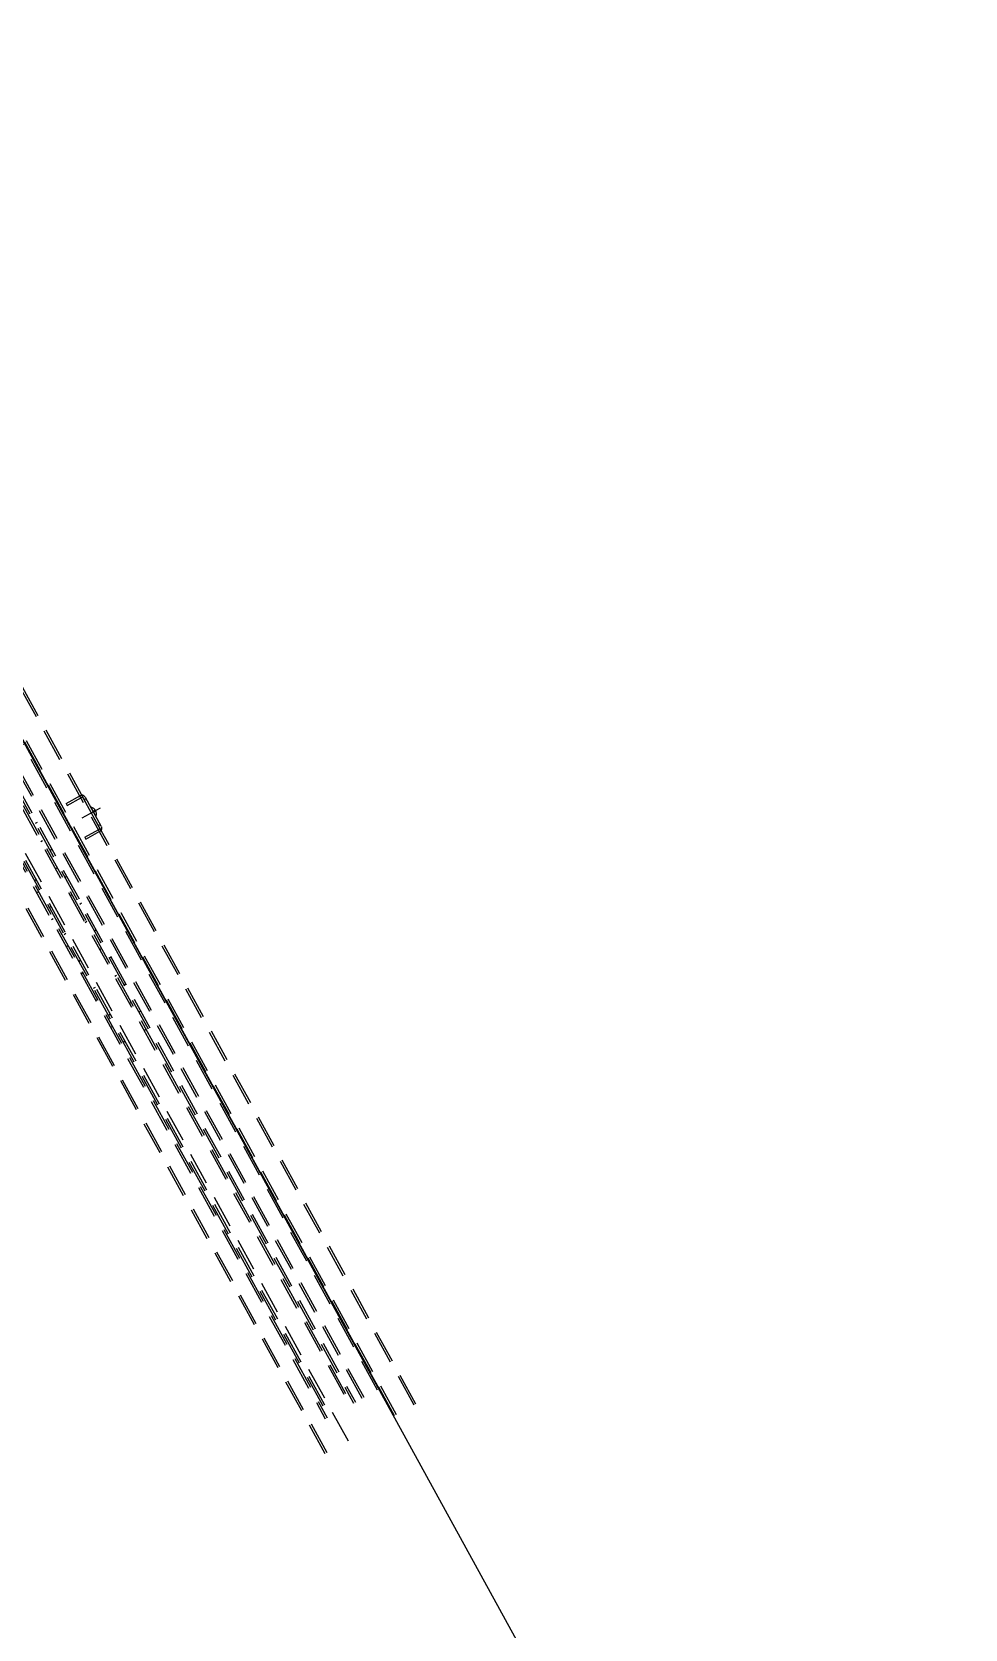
# Model space of a CAD drawing. Header units: millimetres. Extents: x 75184266 to 76346726, y -35077925 to -33679385.
# Drawn here: x 75328462 to 75329175, y -34897105 to -34895884 of the extents above; entities that cross this region are included whole.
import ezdxf

# ---------------------------------------------------------------- set-up
doc = ezdxf.new("R2010")
doc.units = ezdxf.units.MM
doc.header["$LTSCALE"] = 50
doc.header["$MEASUREMENT"] = 0
doc.linetypes.add('XR-지하3층$0$생활체육시설(최종)$0$HIDDENX2', pattern=[0.75, 0.5, -0.25])
doc.layers.add('건축', color=8, linetype='CONTINUOUS', plot=False)

msp = doc.modelspace()

# ---------------------------------------------------------------- linework, layer by layer
at = {"layer": '건축'}
msp.add_line((75326728.6, -34893280.2, 0), (75329175.4, -34897737.7, 0), dxfattribs=at)
at = {"layer": '건축', "linetype": 'XR-지하3층$0$생활체육시설(최종)$0$HIDDENX2'}
for p, q in [((75328754.4, -34896933.5, 0), (75327767.9, -34895136.4, 0)), ((75328755.8, -34896932.7, 0), (75327769.3, -34895135.7, 0)), ((75328739.5, -34896941.7, 0), (75327753, -34895144.6, 0)), ((75328740.9, -34896940.9, 0), (75327754.4, -34895143.8, 0)), ((75328704.1, -34896961.1, 0), (75327717.6, -34895164.1, 0)), ((75328686.5, -34896970.7, 0), (75327700.1, -34895173.7, 0)), ((75328687.9, -34896970, 0), (75327701.5, -34895172.9, 0)), ((75328340.5, -34896262.4, 0), (75328708.1, -34896932.1, 0)), ((75328341.9, -34896261.6, 0), (75328709.5, -34896931.3, 0)), ((75328318.9, -34896274.2, 0), (75328686.5, -34896943.9, 0)), ((75328320.3, -34896273.4, 0), (75328687.9, -34896943.2, 0)), ((75328726.4, -34896922.1, 0), (75328376.6, -34896284.8, 0)), ((75328727.8, -34896921.3, 0), (75328378, -34896284, 0)), ((75328714.7, -34896928.5, 0), (75328364.9, -34896291.2, 0)), ((75328716.1, -34896927.8, 0), (75328366.3, -34896290.5, 0)), ((75328700.9, -34896925.5, 0), (75328361.6, -34896307.3, 0)), ((75328702.3, -34896924.8, 0), (75328363, -34896306.5, 0)), ((75328684.8, -34896934.4, 0), (75328345.5, -34896316.1, 0)), ((75328686.2, -34896933.6, 0), (75328346.9, -34896315.4, 0)), ((75328488.5, -34896473.7, 0), (75328499.4, -34896467.7, 0)), ((75328489.3, -34896475.1, 0), (75328500.2, -34896469.1, 0)), ((75328501.5, -34896469.5, 0), (75328513.9, -34896492.1, 0)), ((75328503.7, -34896470.2, 0), (75328502.3, -34896471, 0)), ((75328502.9, -34896468.8, 0), (75328515.3, -34896491.4, 0)), ((75328488.5, -34896473.7, 0), (75328489.3, -34896475.1, 0)), ((75328500.7, -34896484.7, 0), (75328514.7, -34896477, 0)), ((75328500.7, -34896484.7, 0), (75328514.7, -34896477, 0)), ((75328507.2, -34896476.6, 0), (75328507.4, -34896476.5, 0)), ((75328507.2, -34896476.6, 0), (75328511, -34896483.6, 0)), ((75328510.2, -34896479, 0), (75328509.5, -34896479.3, 0)), ((75328510.6, -34896479.7, 0), (75328510, -34896480.1, 0)), ((75328511, -34896483.6, 0), (75328511.2, -34896483.5, 0)), ((75328466.2, -34896488.2, 0), (75328464.8, -34896489, 0)), ((75328502.7, -34896499.5, 0), (75328513.5, -34896493.5, 0)), ((75328503.4, -34896500.9, 0), (75328514.3, -34896494.9, 0)), ((75328514.5, -34896489.9, 0), (75328513.1, -34896490.6, 0)), ((75328470.4, -34896502.2, 0), (75328469, -34896503, 0)), ((75328502.7, -34896499.5, 0), (75328503.4, -34896500.9, 0)), ((75328477.6, -34896508.8, 0), (75328476.2, -34896509.6, 0)), ((75328464.2, -34896532.5, 0), (75328465.6, -34896531.7, 0)), ((75328481.7, -34896522.8, 0), (75328480.3, -34896523.6, 0)), ((75328488.9, -34896529.4, 0), (75328487.5, -34896530.2, 0)), ((75328467.3, -34896541.2, 0), (75328465.9, -34896542, 0)), ((75328493, -34896543.4, 0), (75328491.6, -34896544.2, 0)), ((75328475.5, -34896553.1, 0), (75328476.9, -34896552.3, 0)), ((75328500.2, -34896550, 0), (75328498.8, -34896550.8, 0)), ((75328478.6, -34896561.8, 0), (75328477.2, -34896562.6, 0)), ((75328504.3, -34896564, 0), (75328502.9, -34896564.8, 0)), ((75328486.8, -34896573.7, 0), (75328488.2, -34896572.9, 0)), ((75328511.5, -34896570.6, 0), (75328510.1, -34896571.4, 0)), ((75328489.9, -34896582.4, 0), (75328488.5, -34896583.2, 0)), ((75328498.1, -34896594.3, 0), (75328499.5, -34896593.5, 0)), ((75328515.6, -34896584.6, 0), (75328514.2, -34896585.4, 0)), ((75328522.8, -34896591.2, 0), (75328521.4, -34896592, 0)), ((75328501.2, -34896603, 0), (75328499.8, -34896603.8, 0)), ((75328527, -34896605.2, 0), (75328525.6, -34896606, 0)), ((75328509.4, -34896614.9, 0), (75328510.8, -34896614.1, 0)), ((75328534.1, -34896611.8, 0), (75328532.7, -34896612.6, 0)), ((75328512.5, -34896623.6, 0), (75328511.1, -34896624.4, 0)), ((75328538.3, -34896625.8, 0), (75328536.9, -34896626.6, 0)), ((75328520.7, -34896635.5, 0), (75328522.1, -34896634.7, 0)), ((75328545.4, -34896632.4, 0), (75328544, -34896633.2, 0)), ((75328523.8, -34896644.2, 0), (75328522.4, -34896645, 0)), ((75328549.6, -34896646.4, 0), (75328548.2, -34896647.2, 0)), ((75328532, -34896656.1, 0), (75328533.4, -34896655.3, 0))]:
    msp.add_line(p, q, dxfattribs=at)
for centre, radius, start, end in [((75328500.6, -34896470, 0), 2.6, 28.7634, 118.7634), ((75328500.6, -34896470, 0), 1, 28.7634, 118.7634), ((75328507.5, -34896476.7, 0), 0.3, 73.6602, 118.7634), ((75328506, -34896481.8, 0), 5.54, 343.8666, 73.6602), ((75328511.6, -34896478.7, 0), 2.19, 197.2265, 220.3004), ((75328510, -34896478.6, 0), 0.438, 298.7634, 28.7634), ((75328510.9, -34896480.1, 0), 0.438, 28.7634, 118.7634), ((75328511.1, -34896483.2, 0), 0.3, 298.7634, 343.8666), ((75328513.1, -34896492.6, 0), 1, 298.7634, 28.7634), ((75328513.1, -34896492.6, 0), 2.6, 298.7634, 28.7634)]:
    msp.add_arc(centre, radius, start, end, dxfattribs=at)

doc.saveas('drawing.dxf')
